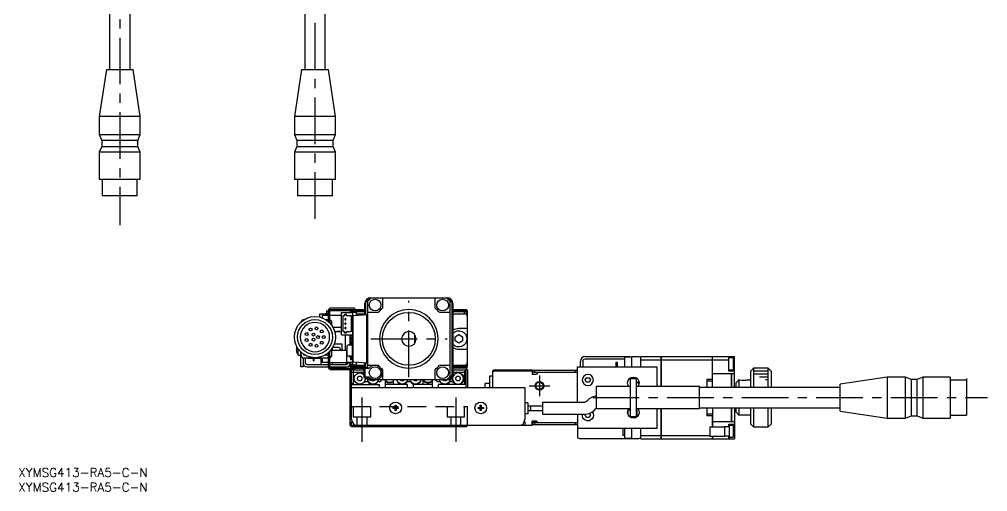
# Model space of a CAD drawing. Extents: x -1 to 654, y -8 to 390.
# Drawn here: x 0.4 to 330.4, y -8 to 152.8 of the extents above; entities that cross this region are included whole.
import ezdxf

# ---------------------------------------------------------------- set-up
doc = ezdxf.new("R2010")
doc.units = 0
doc.header["$LTSCALE"] = 0.5
doc.linetypes.add('CENTER', pattern=[50.8, 31.75, -6.35, 6.35, -6.35])
doc.linetypes.add('DASHED', pattern=[19.05, 12.7, -6.35])
for name, color, linetype in [('MSM_CENTER', 1, 'CENTER'), ('MSM_CONTINUOUS', 7, 'CONTINUOUS'), ('MSM_DASHED', 4, 'DASHED'), ('MSM_NARROW', 5, 'CONTINUOUS'), ('MSM_PART_NUMBER', 7, 'CONTINUOUS')]:
    doc.layers.add(name, color=color, linetype=linetype)
doc.styles.get("Standard").update_dxf_attribs({"font": 'txt.shx', "height": 1, "bigfont": 'bigfont.shx'})

# ---------------------------------------------------------------- blocks, each defined once
blk = doc.blocks.new('*U2')
at = {"layer": 'MSM_PART_NUMBER'}
blk.add_text('XYMSG413-RA5-C-N', height=3, dxfattribs=at).set_placement((0, -3))
blk = doc.blocks.new('*U3')
at = {"layer": 'MSM_PART_NUMBER'}
blk.add_text('XYMSG413-RA5-C-N', height=3, dxfattribs=at).set_placement((0, -8))

msp = doc.modelspace()

# ---------------------------------------------------------------- linework, layer by layer
at = {"layer": 'MSM_CENTER'}
for p, q in [((101.12, 227.74), (101.12, 82.74)), ((34.6, 222.74), (34.6, 82.74)), ((133.12, 31), (133.12, 57)), ((120.12, 44), (146.12, 44)), ((177.62, 31.5), (177.62, 24.5)), ((174.12, 28), (181.12, 28)), ((117.12, 24), (117.12, 9)), ((149.12, 24), (149.12, 9)), ((195.77, 24), (330.36, 24))]:
    msp.add_line(p, q, dxfattribs=at)
at = {"layer": 'MSM_CONTINUOUS'}
for p, q in [((31.1, 183.74), (31.1, 135.74)), ((38.1, 135.74), (38.1, 183.74)), ((97.62, 183.74), (97.62, 135.74)), ((104.62, 135.74), (104.62, 183.74)), ((30.03, 135.74), (27.6, 119.74)), ((30.03, 135.74), (39.17, 135.74)), ((41.6, 119.74), (39.17, 135.74)), ((96.55, 135.74), (94.12, 119.74)), ((96.55, 135.74), (105.69, 135.74)), ((108.12, 119.74), (105.69, 135.74)), ((27.6, 119.74), (27.6, 113.54)), ((41.6, 119.74), (27.6, 119.74)), ((41.6, 113.54), (41.6, 119.74)), ((108.12, 119.74), (94.12, 119.74)), ((94.12, 119.74), (94.12, 113.54)), ((108.12, 113.54), (108.12, 119.74)), ((27.6, 113.54), (28.45, 111.54)), ((27.6, 113.54), (41.6, 113.54)), ((40.75, 111.54), (41.6, 113.54)), ((94.12, 113.54), (108.12, 113.54)), ((94.12, 113.54), (94.97, 111.54)), ((107.27, 111.54), (108.12, 113.54)), ((28.45, 109.54), (27.6, 107.54)), ((28.45, 111.54), (28.45, 109.54)), ((40.75, 111.54), (28.45, 111.54)), ((28.45, 109.54), (40.75, 109.54)), ((40.75, 109.54), (40.75, 111.54)), ((41.6, 107.54), (40.75, 109.54)), ((94.97, 109.54), (94.12, 107.54)), ((107.27, 111.54), (94.97, 111.54)), ((94.97, 111.54), (94.97, 109.54)), ((94.97, 109.54), (107.27, 109.54)), ((107.27, 109.54), (107.27, 111.54)), ((108.12, 107.54), (107.27, 109.54)), ((27.6, 107.54), (27.6, 98.24)), ((41.6, 107.54), (27.6, 107.54)), ((41.6, 98.24), (41.6, 107.54)), ((108.12, 107.54), (94.12, 107.54)), ((94.12, 107.54), (94.12, 98.24)), ((108.12, 98.24), (108.12, 107.54)), ((41.6, 98.24), (27.6, 98.24)), ((28.65, 98.24), (28.65, 92.74)), ((40.55, 92.74), (40.55, 98.24)), ((108.12, 98.24), (94.12, 98.24)), ((95.17, 98.24), (95.17, 92.74)), ((107.07, 92.74), (107.07, 98.24)), ((40.55, 92.74), (28.65, 92.74)), ((107.07, 92.74), (95.17, 92.74)), ((119.12, 34), (119.12, 56.85)), ((120.12, 58), (146.12, 58)), ((124.12, 58), (124.12, 54.5)), ((142.12, 54.5), (142.12, 58)), ((147.12, 56.85), (147.12, 31.15)), ((105.12, 52.5), (105.12, 53.5)), ((105.12, 53.5), (105.62, 53.5)), ((105.62, 53.5), (105.62, 49.96)), ((106.12, 53.8), (106.12, 49.5)), ((113.12, 53.5), (106.12, 53.5)), ((106.32, 54), (114.62, 54)), ((114.62, 54.5), (106.62, 54.5)), ((110.22, 45.43), (110.22, 52.93)), ((110.22, 52.93), (113.92, 52.93)), ((113.62, 54), (113.12, 53.5)), ((113.62, 53.5), (113.12, 53)), ((113.12, 53.5), (113.12, 52.93)), ((113.62, 53.5), (113.37, 53.75)), ((118.12, 53.5), (113.62, 53.5)), ((113.62, 52.93), (113.62, 53.3)), ((113.62, 53.3), (118.12, 53.3)), ((113.92, 53), (113.92, 35)), ((115.12, 53), (113.92, 53)), ((114.12, 53.3), (114.12, 53)), ((114.62, 54.5), (114.62, 54)), ((114.62, 54), (118.12, 54)), ((115.12, 53), (115.12, 51.97)), ((118.12, 52.18), (118.12, 56)), ((118.5, 52.21), (118.5, 56)), ((122.62, 53), (119.12, 53)), ((147.12, 53), (143.62, 53)), ((147.74, 56), (147.74, 32)), ((148.12, 56), (148.12, 32)), ((148.12, 54), (152.62, 54)), ((152.62, 53.5), (148.12, 53.5)), ((148.12, 53.3), (152.62, 53.3)), ((152.12, 52.5), (152.12, 53.3)), ((152.62, 54), (153.12, 53.5)), ((152.87, 53.75), (152.62, 53.5)), ((153.12, 53), (152.62, 53.5)), ((152.62, 53.3), (152.62, 52.5)), ((153.12, 34.5), (153.12, 53.5)), ((104.62, 52.4), (102.62, 52.4)), ((102.62, 52.4), (102.62, 51.44)), ((105.62, 51.9), (103.62, 51.9)), ((103.62, 51.9), (103.62, 51.14)), ((105.62, 52.5), (104.62, 52.5)), ((104.62, 51.9), (104.62, 52.5)), ((105.62, 50.5), (104.89, 50.5)), ((105.12, 52.5), (105.12, 51.9)), ((110.22, 52), (106.12, 52)), ((106.87, 48.59), (106.87, 49.5)), ((110.72, 46.43), (110.72, 51.93)), ((110.72, 51.93), (111.27, 51.93)), ((111.27, 52.43), (111.77, 52.43)), ((111.27, 51.93), (111.27, 52.43)), ((111.77, 52.43), (111.77, 51.93)), ((111.77, 51.93), (113.42, 51.93)), ((113.42, 51.93), (113.42, 46.43)), ((114.12, 36.38), (114.12, 51.62)), ((114.4, 51.92), (119.12, 52.25)), ((115.12, 52.5), (118.12, 52.5)), ((115.54, 52), (115.12, 52)), ((118.82, 35.77), (118.82, 52.23)), ((148.12, 52.5), (152.12, 52.5)), ((152.12, 52.5), (153.12, 52.5)), ((107.24, 48), (110.22, 48)), ((107.86, 46.5), (107.87, 46.5)), ((107.87, 46.5), (107.87, 46.45)), ((110.22, 46.4), (107.88, 46.4)), ((108.67, 46.4), (108.67, 46.5)), ((109.57, 46.5), (108.67, 46.5)), ((109.04, 46.4), (109.04, 46.5)), ((109.19, 46.4), (109.19, 46.5)), ((109.57, 46.4), (109.57, 46.5)), ((111.27, 46.43), (110.72, 46.43)), ((111.27, 45.93), (111.27, 46.43)), ((113.42, 46.43), (111.77, 46.43)), ((111.77, 46.43), (111.77, 45.93)), ((153.12, 47.5), (150.12, 47.5)), ((110.22, 45.43), (113.92, 45.43)), ((111.77, 45.93), (111.27, 45.93)), ((111.37, 45.43), (111.37, 40)), ((113.12, 42.41), (113.12, 45.43)), ((113.92, 45), (113.12, 45)), ((113.92, 44.25), (113.12, 44.25)), ((113.92, 43.75), (113.12, 43.75)), ((113.69, 43), (113.12, 43)), ((113.37, 44.25), (113.37, 45)), ((113.37, 43), (113.37, 43.75)), ((113.49, 44.25), (113.49, 45)), ((113.49, 43), (113.49, 43.75)), ((113.69, 42.54), (113.69, 43.05)), ((113.69, 43.05), (113.92, 43.05)), ((135.12, 42.5), (135.12, 45.5)), ((148.87, 44.72), (150.12, 45.44)), ((148.87, 43.28), (148.87, 44.72)), ((150.12, 42.56), (148.87, 43.28)), ((150.12, 45.44), (151.37, 44.72)), ((151.37, 43.28), (150.12, 42.56)), ((151.37, 44.72), (151.37, 43.28)), ((94.73, 40.68), (94.85, 40.68)), ((94.85, 40.32), (94.73, 40.32)), ((94.85, 41.39), (94.85, 41.39)), ((94.85, 40.68), (94.85, 40.32)), ((94.85, 39.61), (94.85, 39.61)), ((95.42, 38.5), (95.42, 40.53)), ((106.12, 39.7), (106.12, 34.2)), ((106.87, 38.5), (106.87, 40.61)), ((112.04, 40), (106.87, 40)), ((109.12, 41.1), (107.18, 41.1)), ((110.37, 42.2), (107.7, 42.2)), ((110.37, 40), (110.37, 42.2)), ((112.04, 39.9), (111.92, 39.9)), ((111.92, 39.9), (111.92, 36.1)), ((112.04, 38.2), (112.04, 41.58)), ((112.07, 41.65), (112.39, 41.97)), ((112.46, 42), (113.72, 42)), ((112.93, 42.11), (112.93, 42)), ((113.68, 42.5), (113.12, 42.5)), ((113.16, 42.11), (113.16, 42)), ((113.59, 42.44), (113.26, 42.44)), ((113.26, 42.21), (113.59, 42.21)), ((113.37, 42.44), (113.37, 42.5)), ((113.37, 42), (113.37, 42.21)), ((113.49, 42.44), (113.49, 42.5)), ((113.49, 42), (113.49, 42.21)), ((113.69, 42.8), (113.92, 42.8)), ((113.69, 42.73), (113.92, 42.73)), ((113.82, 41.9), (113.82, 38.2)), ((113.92, 41.31), (113.82, 41.31)), ((113.92, 40.5), (113.82, 40.5)), ((113.92, 39.9), (113.82, 39.9)), ((113.92, 39.78), (113.82, 39.78)), ((113.92, 42.5), (113.92, 42.5)), ((150.12, 40.5), (153.12, 40.5)), ((95.42, 38.5), (96.32, 38.5)), ((96.32, 34.5), (96.32, 39.5)), ((96.37, 38.5), (96.37, 39.46)), ((97.12, 37.53), (97.12, 34.5)), ((97.37, 38.5), (97.37, 38.69)), ((97.69, 38.5), (97.37, 38.5)), ((97.37, 37.5), (105.62, 37.5)), ((97.92, 35.7), (97.92, 37.5)), ((98.62, 37.3), (98.62, 37.5)), ((103.62, 37.3), (98.62, 37.3)), ((100.49, 37.3), (100.49, 36.5)), ((100.49, 36.5), (100.74, 36.5)), ((100.74, 37.3), (100.74, 36.5)), ((103.12, 37.3), (103.12, 35.3)), ((103.62, 37.5), (103.62, 36.1)), ((105.62, 38.5), (104.55, 38.5)), ((105.62, 39.24), (105.62, 34.5)), ((113.72, 38.1), (112.14, 38.1)), ((112.93, 38.1), (112.93, 37.99)), ((113.16, 38.1), (113.16, 37.99)), ((113.26, 37.89), (113.59, 37.89)), ((113.59, 37.66), (113.26, 37.66)), ((113.37, 37.89), (113.37, 38.1)), ((113.37, 36.83), (113.37, 37.66)), ((113.92, 36.83), (113.37, 36.83)), ((113.69, 37.56), (113.69, 37.05)), ((113.92, 37.36), (113.69, 37.36)), ((113.92, 37.3), (113.69, 37.3)), ((113.92, 37.05), (113.69, 37.05)), ((113.92, 37.78), (113.84, 37.78)), ((191.62, 34.5), (191.62, 36.4)), ((192.42, 36.4), (192.42, 34.5)), ((193.22, 38), (208.42, 38)), ((193.22, 37.2), (206.62, 37.2)), ((206.62, 37.75), (206.62, 34.5)), ((209.12, 37.75), (206.62, 37.75)), ((207.92, 37.75), (207.92, 38)), ((208.42, 38), (208.42, 37.75)), ((209.12, 34.5), (209.12, 38)), ((209.12, 38), (211.12, 38)), ((212.12, 34.5), (212.12, 38)), ((212.12, 38), (219.11, 38)), ((212.12, 36.85), (219.11, 36.85)), ((219.11, 27.75), (219.11, 38)), ((219.12, 37.99), (219.11, 37.99)), ((219.12, 36.84), (219.11, 36.84)), ((219.12, 38), (219.12, 27.75)), ((219.12, 38), (236.61, 38)), ((219.12, 36.85), (236.61, 36.85)), ((236.61, 29.65), (236.61, 38)), ((236.62, 37.99), (236.61, 37.99)), ((236.62, 36.84), (236.61, 36.84)), ((236.62, 27.5), (236.62, 38)), ((236.62, 38), (244.12, 38)), ((236.62, 36.85), (242.12, 36.85)), ((242.12, 33), (242.12, 38)), ((243.62, 37.5), (242.12, 37.5)), ((243.62, 37.5), (243.62, 33.5)), ((244.12, 27.5), (244.12, 38)), ((97.12, 34.5), (96.32, 34.5)), ((98.32, 35.3), (105.62, 35.3)), ((98.32, 34.5), (105.62, 34.5)), ((103.62, 36.1), (105.62, 36.1)), ((106.12, 36), (113.12, 36)), ((106.12, 35.3), (111.92, 35.3)), ((106.12, 34.5), (111.92, 34.5)), ((106.32, 34), (114.62, 34)), ((114.62, 33.5), (106.62, 33.5)), ((107.12, 35.3), (107.12, 36)), ((111.82, 35.5), (111.82, 36)), ((111.82, 35.5), (112.27, 35.5)), ((111.92, 36.1), (113.92, 36.1)), ((112.32, 35.7), (112.32, 36)), ((113.12, 34.5), (113.12, 36)), ((113.12, 35.5), (113.32, 35.5)), ((113.12, 34.5), (118.12, 34.5)), ((113.12, 34.5), (113.62, 34)), ((113.12, 22), (113.12, 33.5)), ((113.37, 34.25), (113.62, 34.5)), ((113.62, 34.7), (113.62, 35.23)), ((118.12, 34.7), (113.62, 34.7)), ((113.62, 34), (117.72, 34)), ((113.62, 16.5), (113.62, 33.5)), ((115.12, 35), (113.92, 35)), ((114.12, 35), (114.12, 34.7)), ((114.12, 33.5), (114.12, 28.5)), ((119.12, 35.75), (114.4, 36.08)), ((114.62, 34), (114.62, 33.5)), ((114.62, 33.5), (117.72, 33.5)), ((115.12, 36.03), (115.12, 35)), ((115.12, 36), (115.54, 36)), ((115.12, 35.1), (118.12, 35.1)), ((118.82, 34.1), (117.72, 34.1)), ((117.72, 34.1), (117.72, 30.9)), ((118.12, 34.1), (118.12, 35.82)), ((118.22, 31), (118.22, 34)), ((118.22, 34), (119.62, 34)), ((118.5, 34.1), (118.5, 35.79)), ((118.82, 34), (118.82, 34.1)), ((119.12, 35), (122.62, 35)), ((124.12, 33.5), (124.12, 30)), ((142.12, 30), (142.12, 33.5)), ((143.62, 35), (147.12, 35)), ((148.12, 35.1), (152.12, 35.1)), ((152.62, 34.7), (148.12, 34.7)), ((148.12, 34.5), (153.12, 34.5)), ((152.62, 34), (148.12, 34)), ((148.12, 33.5), (152.62, 33.5)), ((152.12, 34.7), (152.12, 35.1)), ((152.12, 33.5), (152.12, 28.5)), ((152.62, 35.23), (152.62, 34.7)), ((152.62, 34.5), (152.87, 34.25)), ((153.12, 34.5), (152.62, 34)), ((153.12, 33.5), (152.62, 34)), ((152.87, 33.75), (152.62, 33.5)), ((152.62, 27.5), (152.62, 33.5)), ((152.92, 35.5), (153.12, 35.5)), ((153.12, 33.5), (153.12, 27.5)), ((161.62, 33), (162.12, 33.5)), ((161.62, 33), (161.62, 27.5)), ((162.23, 33), (161.62, 32.69)), ((162.12, 33.5), (175.12, 33.5)), ((162.73, 33.5), (162.23, 33)), ((175.12, 33), (162.23, 33)), ((175.12, 33.5), (175.12, 32)), ((175.42, 32.5), (175.42, 33.3)), ((175.42, 33.3), (190.62, 33.3)), ((175.92, 33.3), (175.92, 32.5)), ((189.92, 32.5), (189.92, 33.3)), ((190.42, 33.3), (190.42, 32.5)), ((190.62, 22.35), (190.62, 34.5)), ((190.62, 34.5), (217.62, 34.5)), ((203.62, 36), (203.62, 34.5)), ((204.12, 36), (203.62, 36)), ((204.12, 36), (204.12, 34.5)), ((217.62, 34.5), (217.62, 27.75)), ((242.12, 33.5), (243.62, 33.5)), ((244.12, 33), (242.12, 33)), ((244.12, 34.5), (243.62, 34.5)), ((250.62, 34), (249.62, 33)), ((249.62, 27.5), (249.62, 33)), ((250.62, 34), (250.62, 27.5)), ((255.62, 34), (250.62, 34)), ((255.62, 27.5), (255.62, 34)), ((256.62, 33), (255.62, 34)), ((256.62, 33), (256.62, 27.5)), ((117.72, 32.5), (113.62, 32.5)), ((115.5, 30.5), (115.94, 31.25)), ((115.94, 29.75), (115.5, 30.5)), ((115.94, 31.25), (116.8, 31.25)), ((116.8, 29.75), (115.94, 29.75)), ((116.8, 31.25), (117.24, 30.5)), ((117.24, 30.5), (116.8, 29.75)), ((117.72, 30.9), (118.82, 30.9)), ((119.62, 31), (118.22, 31)), ((118.82, 30.9), (118.82, 31)), ((146.12, 30), (120.12, 30)), ((120.44, 29.75), (120.29, 30)), ((121.3, 29.75), (120.44, 29.75)), ((121.45, 30), (121.3, 29.75)), ((125.12, 27.5), (125.12, 30)), ((127.92, 28.5), (127.92, 30)), ((130.44, 29.75), (130.29, 30)), ((131.3, 29.75), (130.44, 29.75)), ((131.45, 30), (131.3, 29.75)), ((134.94, 29.75), (134.79, 30)), ((135.8, 29.75), (134.94, 29.75)), ((135.95, 30), (135.8, 29.75)), ((137.92, 30), (137.92, 28.5)), ((141.12, 27.5), (141.12, 30)), ((144.94, 29.75), (144.79, 30)), ((145.8, 29.75), (144.94, 29.75)), ((145.95, 30), (145.8, 29.75)), ((148.14, 31.5), (148.06, 31.5)), ((152.62, 32.5), (148.12, 32.5)), ((149, 30.5), (149.44, 31.25)), ((149.44, 29.75), (149, 30.5)), ((149.44, 31.25), (150.3, 31.25)), ((150.3, 29.75), (149.44, 29.75)), ((150.3, 31.25), (150.74, 30.5)), ((150.74, 30.5), (150.3, 29.75)), ((160.62, 31.25), (160.62, 27.5)), ((161.62, 31.25), (160.62, 31.25)), ((175.12, 32), (176.62, 32)), ((190.62, 32.5), (175.42, 32.5)), ((177.12, 32.5), (176.62, 32)), ((193.25, 30), (193.69, 30.75)), ((193.69, 29.25), (193.25, 30)), ((193.69, 30.75), (194.55, 30.75)), ((194.55, 30.75), (194.99, 30)), ((194.99, 30), (194.55, 29.25)), ((208.62, 30.5), (210.62, 30.5)), ((208.62, 17.5), (208.62, 30.5)), ((210.62, 30.5), (210.62, 17.5)), ((234.62, 30.15), (234.62, 27.5)), ((236.61, 30.15), (234.62, 30.15)), ((236.62, 32.25), (243.11, 32.25)), ((243.11, 27.5), (243.11, 32.25)), ((243.12, 32.24), (243.11, 32.24)), ((243.12, 32.25), (243.12, 27.5)), ((243.12, 32.25), (243.92, 32.25)), ((243.92, 32.23), (243.92, 32.25)), ((244.12, 32.23), (243.92, 32.23)), ((245.62, 30), (244.62, 29)), ((245.62, 30), (245.62, 27.5)), ((245.62, 30), (245.87, 30)), ((245.86, 29.94), (245.62, 30)), ((248.37, 30), (249.62, 30)), ((296.12, 31), (280.12, 28.57)), ((296.12, 31), (296.12, 17)), ((302.32, 31), (296.12, 31)), ((302.32, 17), (302.32, 31)), ((304.32, 30.15), (302.32, 31)), ((304.32, 30.15), (304.32, 17.85)), ((306.32, 30.15), (304.32, 30.15)), ((308.32, 31), (306.32, 30.15)), ((306.32, 17.85), (306.32, 30.15)), ((308.32, 31), (308.32, 17)), ((317.62, 31), (308.32, 31)), ((317.62, 31), (317.62, 17)), ((323.12, 29.95), (317.62, 29.95)), ((323.12, 30.55), (323.12, 18.05)), ((114.12, 28.5), (113.62, 29)), ((113.62, 28.5), (123.12, 28.5)), ((113.62, 27.5), (172.62, 27.5)), ((117.99, 29.5), (119.14, 29.5)), ((122.6, 29.5), (123.12, 29.5)), ((123.12, 27.5), (123.12, 28.5)), ((132.62, 28.5), (125.12, 28.5)), ((132.6, 29.5), (133.64, 29.5)), ((132.62, 27.5), (132.62, 28.5)), ((134.62, 28.5), (134.62, 27.5)), ((141.12, 28.5), (134.62, 28.5)), ((143.12, 29.5), (143.64, 29.5)), ((152.62, 28.5), (143.12, 28.5)), ((143.12, 28.5), (143.12, 27.5)), ((147.1, 29.5), (148.14, 29.5)), ((152.62, 29), (152.12, 28.5)), ((159.12, 27.5), (159.12, 28.75)), ((160.62, 28.75), (159.12, 28.75)), ((172.62, 27.5), (172.62, 16.5)), ((194.55, 29.25), (193.69, 29.25)), ((197.12, 20.25), (197.12, 27.75)), ((208.62, 27.75), (197.12, 27.75)), ((232.12, 27.75), (210.62, 27.75)), ((211.12, 28.93), (211.12, 29.43)), ((211.57, 29.43), (211.12, 29.43)), ((211.12, 28.93), (211.62, 28.93)), ((211.12, 27.75), (211.12, 27.93)), ((211.31, 27.93), (211.12, 27.93)), ((232.12, 20.25), (232.12, 27.75)), ((280.12, 27.5), (232.12, 27.5)), ((236.62, 29.65), (234.62, 29.65)), ((244.62, 27.5), (244.62, 29)), ((280.12, 19.43), (280.12, 28.57)), ((113.12, 22), (113.62, 21.5)), ((113.12, 21.7), (113.22, 21.8)), ((113.12, 14.5), (113.12, 21.7)), ((113.12, 21.2), (113.62, 21.2)), ((113.12, 21), (113.62, 21)), ((113.62, 20.5), (113.12, 21)), ((113.22, 21.7), (113.22, 21.9)), ((113.37, 21.75), (113.62, 22)), ((113.52, 21.4), (113.62, 21.4)), ((127.73, 20.68), (128.44, 20.68)), ((127.73, 20.32), (127.73, 20.68)), ((128.44, 20.32), (127.73, 20.32)), ((128.44, 21.39), (128.8, 21.39)), ((128.44, 20.68), (128.44, 21.39)), ((128.45, 20.67), (128.44, 20.68)), ((128.45, 20.33), (128.44, 20.32)), ((128.44, 19.61), (128.44, 20.32)), ((128.45, 20.67), (128.79, 20.67)), ((128.45, 20.33), (128.45, 20.67)), ((128.79, 20.33), (128.45, 20.33)), ((128.79, 20.67), (128.8, 20.68)), ((128.79, 20.67), (128.79, 20.33)), ((128.79, 20.33), (128.8, 20.32)), ((128.8, 21.39), (128.8, 20.68)), ((128.8, 20.68), (129.51, 20.68)), ((129.51, 20.32), (128.8, 20.32)), ((128.8, 20.32), (128.8, 19.61)), ((129.51, 20.68), (129.51, 20.32)), ((156.73, 20.32), (156.73, 20.68)), ((156.73, 20.68), (157.44, 20.68)), ((157.44, 20.32), (156.73, 20.32)), ((157.44, 21.39), (157.8, 21.39)), ((157.44, 20.68), (157.44, 21.39)), ((157.45, 20.67), (157.44, 20.68)), ((157.45, 20.33), (157.44, 20.32)), ((157.44, 19.61), (157.44, 20.32)), ((157.45, 20.67), (157.79, 20.67)), ((157.45, 20.33), (157.45, 20.67)), ((157.79, 20.33), (157.45, 20.33)), ((157.79, 20.67), (157.8, 20.68)), ((157.79, 20.67), (157.79, 20.33)), ((157.79, 20.33), (157.8, 20.32)), ((157.8, 21.39), (157.8, 20.68)), ((157.8, 20.68), (158.51, 20.68)), ((157.8, 20.32), (157.8, 19.61)), ((158.51, 20.32), (157.8, 20.32)), ((158.51, 20.68), (158.51, 20.32)), ((173.62, 22.2), (172.62, 22.2)), ((173.62, 22.2), (173.62, 18.5)), ((178.62, 21.1), (173.62, 21.1)), ((174.62, 21.1), (174.62, 19.6)), ((178.62, 22.35), (178.62, 18.35)), ((192.93, 22.35), (178.62, 22.35)), ((193.83, 22.86), (193.7, 22.71)), ((196.76, 20.14), (196.89, 20.29)), ((197.12, 20.25), (208.62, 20.25)), ((210.62, 20.25), (232.12, 20.25)), ((217.62, 20.25), (217.62, 13.5)), ((219.11, 10), (219.11, 20.25)), ((219.12, 20.25), (219.12, 10)), ((232.12, 20.5), (280.12, 20.5)), ((234.62, 20.5), (234.62, 17.85)), ((236.62, 20.5), (236.62, 14.1)), ((243.11, 15.75), (243.11, 20.5)), ((243.12, 20.5), (243.12, 15.75)), ((244.12, 20.5), (244.12, 10)), ((244.62, 19), (244.62, 20.5)), ((245.62, 20.5), (245.62, 18)), ((249.62, 15), (249.62, 20.5)), ((250.62, 20.5), (250.62, 14)), ((255.62, 14), (255.62, 20.5)), ((256.62, 20.5), (256.62, 15)), ((113.32, 17.3), (113.32, 18.5)), ((113.62, 18.5), (113.32, 18.5)), ((113.62, 17.3), (113.32, 17.3)), ((128.8, 19.61), (128.44, 19.61)), ((157.8, 19.61), (157.44, 19.61)), ((173.62, 18.5), (172.62, 18.5)), ((173.62, 19.6), (178.62, 19.6)), ((178.62, 18.35), (192.93, 18.35)), ((190.62, 18.35), (190.62, 10.38)), ((193.25, 18), (193.47, 18.38)), ((193.69, 17.25), (193.25, 18)), ((194.55, 17.25), (193.69, 17.25)), ((194.99, 18), (194.55, 17.25)), ((194.62, 18.64), (194.99, 18)), ((207.79, 19.78), (207.79, 18.2)), ((208.62, 19.78), (207.79, 19.78)), ((208.04, 17.78), (208.62, 17.78)), ((210.62, 17.5), (208.62, 17.5)), ((210.94, 19.78), (210.62, 19.78)), ((210.62, 17.78), (210.94, 17.78)), ((210.94, 17.78), (210.94, 19.78)), ((236.62, 18.35), (234.62, 18.35)), ((236.61, 17.85), (234.62, 17.85)), ((236.61, 14.1), (236.61, 18.35)), ((244.62, 19), (245.62, 18)), ((249.62, 18), (245.62, 18)), ((280.12, 19.43), (296.12, 17)), ((296.12, 17), (302.32, 17)), ((302.32, 17), (304.32, 17.85)), ((304.32, 17.85), (306.32, 17.85)), ((306.32, 17.85), (308.32, 17)), ((308.32, 17), (317.62, 17)), ((317.62, 18.05), (323.12, 18.05)), ((113.12, 14.5), (113.62, 14)), ((113.37, 14.25), (113.62, 14.5)), ((113.62, 14.5), (113.62, 15.7)), ((175.12, 14.5), (113.62, 14.5)), ((152.62, 14), (113.62, 14)), ((152.62, 14.5), (152.87, 14.25)), ((152.62, 14), (153.12, 14.5)), ((172.62, 15.7), (172.62, 14.5)), ((176.62, 16), (175.12, 16)), ((175.12, 14.5), (175.12, 16)), ((175.12, 15.75), (176.87, 15.75)), ((175.42, 14.7), (175.42, 15.5)), ((175.42, 15.5), (190.62, 15.5)), ((190.42, 14.7), (175.42, 14.7)), ((175.92, 15.5), (175.92, 14.7)), ((176.62, 16), (177.12, 15.5)), ((189.92, 14.7), (189.92, 15.5)), ((190.42, 15.5), (190.42, 14.7)), ((217.62, 13.5), (190.62, 13.5)), ((206.12, 11.05), (206.12, 13.5)), ((206.62, 13.5), (206.62, 10.25)), ((209.12, 10), (209.12, 13.5)), ((212.12, 10), (212.12, 13.5)), ((235.72, 14.1), (235.72, 10.9)), ((235.72, 14.1), (240.72, 14.1)), ((243.11, 15.75), (236.62, 15.75)), ((240.72, 14.1), (240.72, 10.9)), ((242.22, 14), (240.72, 14)), ((242.12, 15), (244.12, 15)), ((242.12, 14), (242.12, 15)), ((242.22, 15), (242.22, 10)), ((243.62, 14.5), (242.22, 14.5)), ((243.12, 15.76), (243.11, 15.76)), ((243.92, 15.75), (243.12, 15.75)), ((243.62, 14.5), (243.62, 10.5)), ((244.12, 13.5), (243.62, 13.5)), ((243.92, 15.77), (244.12, 15.77)), ((243.92, 15.75), (243.92, 15.77)), ((249.62, 15), (250.62, 14)), ((250.62, 14), (255.62, 14)), ((255.62, 14), (256.62, 15)), ((211.12, 10), (191.62, 10)), ((206.62, 11.05), (206.12, 11.05)), ((206.62, 10.25), (209.12, 10.25)), ((212.12, 11.15), (219.11, 11.15)), ((212.12, 10), (219.11, 10)), ((219.12, 11.16), (219.11, 11.16)), ((219.12, 10.01), (219.11, 10.01)), ((219.12, 11.15), (235.72, 11.15)), ((219.12, 10), (236.61, 10)), ((235.72, 10.9), (240.72, 10.9)), ((236.61, 10), (236.61, 10.9)), ((236.62, 10.01), (236.61, 10.01)), ((236.62, 10.9), (236.62, 10)), ((236.62, 10), (244.12, 10)), ((240.72, 11), (242.22, 11)), ((242.12, 10), (242.12, 11)), ((242.12, 10), (242.22, 10)), ((242.22, 10.5), (243.62, 10.5))]:
    msp.add_line(p, q, dxfattribs=at)
for centre, radius in [((121.62, 55.5), 2), ((144.62, 55.5), 2), ((133.12, 44), 9), ((101.12, 44.6), 7), ((101.12, 44.6), 5.95), ((99.62, 47.2), 0.5), ((101.64, 47.55), 0.5), ((103.42, 46.53), 0.5), ((98.3, 45.63), 0.5), ((98.3, 43.57), 0.5), ((100.62, 45.47), 0.5), ((100.62, 43.73), 0.5), ((102.12, 44.6), 0.5), ((103.42, 42.67), 0.5), ((104.12, 44.6), 0.5), ((99.62, 42), 0.5), ((101.64, 41.65), 0.5), ((121.62, 32.5), 2), ((144.62, 32.5), 2), ((149.87, 30.5), 2), ((177.62, 28), 1.23), ((128.62, 20.5), 2), ((157.62, 20.5), 2)]:
    msp.add_circle(centre, radius, dxfattribs=at)
at = {"layer": 'MSM_CONTINUOUS', "extrusion": (0, 0, -1)}
for centre, radius in [((-133.12, 44), 10), ((-101.12, 44.6), 5), ((-111.52, 50.68), 0.25), ((-111.52, 49.18), 0.25), ((-111.52, 47.68), 0.25), ((-133.12, 44), 2.5), ((-149.87, 30.5), 1.9), ((-194.12, 30), 1.9)]:
    msp.add_circle(centre, radius, dxfattribs=at)
at = {"layer": 'MSM_CONTINUOUS'}
for centre, radius, start, end in [((120.12, 56), 2, 90, 180), ((146.12, 56), 2, 0, 90), ((106.62, 53.5), 1, 90, 180), ((97.37, 49.5), 1, 90, 163.869), ((105.87, 49.5), 1, 0, 75.5225), ((152.12, 51.5), 1, 0, 90), ((150.12, 44), 3.5, 90, 124.8499), ((97.92, 40.5), 3.19, 163.8933, 176.7703), ((97.92, 40.5), 3.19, 183.2297, 196.1067), ((97.92, 40.5), 3.2, 162.6257, 163.8775), ((97.92, 40.5), 3.2, 196.1225, 218.6822), ((105.12, 40.35), 2, 349.9213, 15.3265), ((109.12, 40.35), 0.75, 332.1818, 90), ((112.14, 41.58), 0.1, 135, 180), ((112.46, 41.9), 0.1, 90, 135), ((113.26, 42.11), 0.33, 90, 180), ((113.59, 42.54), 0.33, 270, 0), ((113.72, 41.9), 0.1, 0, 90), ((150.12, 44), 3.5, 235.1501, 270), ((97.37, 38.5), 1, 180, 270), ((105.87, 38.5), 1, 284.4775, 0), ((112.14, 38.2), 0.1, 180, 270), ((113.26, 37.99), 0.33, 180, 270), ((113.59, 37.56), 0.33, 0, 90), ((113.72, 38.2), 0.1, 270, 0), ((193.22, 36.4), 1.6, 90, 180), ((98.32, 35.7), 1.2, 180, 270), ((106.62, 34.5), 1, 180, 270), ((111.92, 35.7), 1.2, 270, 0), ((114.12, 36.1), 1, 180, 258.463), ((121.62, 32.5), 2.5, 216.8699, 143.1301), ((152.12, 36.1), 1, 270, 0), ((120.12, 32), 2, 213.367, 270), ((120.87, 30.5), 2, 181.777, 345.5225), ((123.12, 30.5), 1, 270, 329.9999), ((130.87, 30.5), 2, 194.4775, 345.5225), ((135.37, 30.5), 2, 194.4775, 345.5225), ((139.62, 31), 2, 211.7883, 318.5904), ((143.12, 30.5), 1, 210.0001, 270), ((145.37, 30.5), 2, 194.4775, 358.223), ((146.12, 32), 2, 270, 0), ((247.12, 35.87), 6, 257.976, 282.024), ((126.62, 31), 2, 221.4096, 311.4096), ((197.66, 19.65), 5, 96.2141, 140), ((113.52, 21.7), 0.3, 180, 270), ((192.93, 23.35), 5, 270, 320), ((115.62, 16.5), 2, 180, 270), ((170.62, 16.5), 2, 270, 0)]:
    msp.add_arc(centre, radius, start, end, dxfattribs=at)
at = {"layer": 'MSM_CONTINUOUS', "extrusion": (0, 0, -1)}
for centre, radius, start, end in [((-120.12, 56), 1.62, 0, 80.2735), ((-133.12, 44), 19, 42.5369, 47.4631), ((-133.12, 44), 19, 132.5369, 137.4631), ((-146.12, 56), 1.62, 99.7265, 180), ((-106.32, 53.8), 0.2, 0, 90), ((-109.96, 67.16), 19, 221.7998, 228.2002), ((-156.28, 67.16), 19, 311.7998, 318.2002), ((-114.42, 51.62), 0.3, 0, 86), ((-150.12, 44), 2.75, 43.3418, 316.6582), ((-113.26, 42.11), 0.1, 0, 90), ((-113.59, 42.54), 0.1, 180, 270), ((-113.26, 37.99), 0.1, 270, 0), ((-113.59, 37.56), 0.1, 90, 180), ((-114.42, 36.38), 0.3, 274, 0), ((-193.22, 36.4), 0.8, 0, 90), ((-211.12, 36.5), 1.5, 90, 131.8103), ((-98.32, 35.7), 0.4, 270, 0), ((-106.32, 34.2), 0.2, 270, 0), ((-111.92, 35.7), 0.4, 180, 270), ((-109.96, 20.84), 19, 131.7998, 138.2002), ((-156.28, 20.84), 19, 41.7998, 48.2002), ((-116.37, 30.5), 1.9, 167.8468, 135.2778), ((-120.12, 32), 1.62, 279.7265, 321.8273), ((-120.87, 30.5), 1.9, 195.2576, 355.7768), ((-133.12, 44), 19, 312.5369, 316.8264), ((-126.62, 31), 1.9, 226.8264, 322.1364), ((-130.87, 30.5), 1.9, 195.2576, 344.7425), ((-135.37, 30.5), 1.9, 195.2576, 344.7425), ((-139.62, 31), 1.9, 217.8636, 328.2431), ((-145.37, 30.5), 1.9, 184.2233, 344.7425), ((-133.12, 44), 19, 222.5369, 227.4631), ((-146.12, 32), 1.62, 180, 260.2735), ((-209.62, 29), 2, 321.3178, 218.6822), ((-208.32, 30.67), 0.2, 179.1937, 284.9256), ((-192.93, 23.35), 1, 220, 270), ((-197.66, 19.65), 1, 40, 57.233), ((-209.62, 19), 2, 141.3178, 38.6822), ((-194.12, 18), 1.9, 143.006, 10.6151), ((-191.62, 11.5), 1.5, 270, 311.8103), ((-211.12, 11.5), 1.5, 228.1897, 270)]:
    msp.add_arc(centre, radius, start, end, dxfattribs=at)
at = {"layer": 'MSM_DASHED'}
for p, q in [((113.62, 21), (153.12, 21)), ((114.12, 21), (114.12, 17.5)), ((120.12, 17.5), (120.12, 21)), ((146.12, 21), (146.12, 17.5)), ((152.12, 17.5), (152.12, 21)), ((153.12, 14.5), (153.12, 21)), ((114.12, 17.5), (120.12, 17.5)), ((115.37, 17.5), (115.37, 14)), ((118.87, 14), (118.87, 17.5)), ((146.12, 17.5), (152.12, 17.5)), ((147.37, 17.5), (147.37, 14)), ((150.87, 14), (150.87, 17.5))]:
    msp.add_line(p, q, dxfattribs=at)
at = {"layer": 'MSM_NARROW'}
for p, q in [((255.62, 33), (250.62, 33)), ((255.62, 32), (250.62, 32)), ((255.62, 31), (252.62, 31)), ((255.62, 30), (254.62, 30))]:
    msp.add_line(p, q, dxfattribs=at)
msp.add_circle((177.62, 28), 1.5, dxfattribs=at)
at = {"layer": 'MSM_NARROW', "extrusion": (0, 0, -1)}
msp.add_arc((-247.12, 35.79), 5.98, 255.5018, 282.2103, dxfattribs=at)

# ---------------------------------------------------------------- block references
at = {"layer": 'MSM_CONTINUOUS'}
for name in ['*U2', '*U3']:
    msp.add_blockref(name, (0, 0), dxfattribs=at)

doc.saveas('drawing.dxf')
